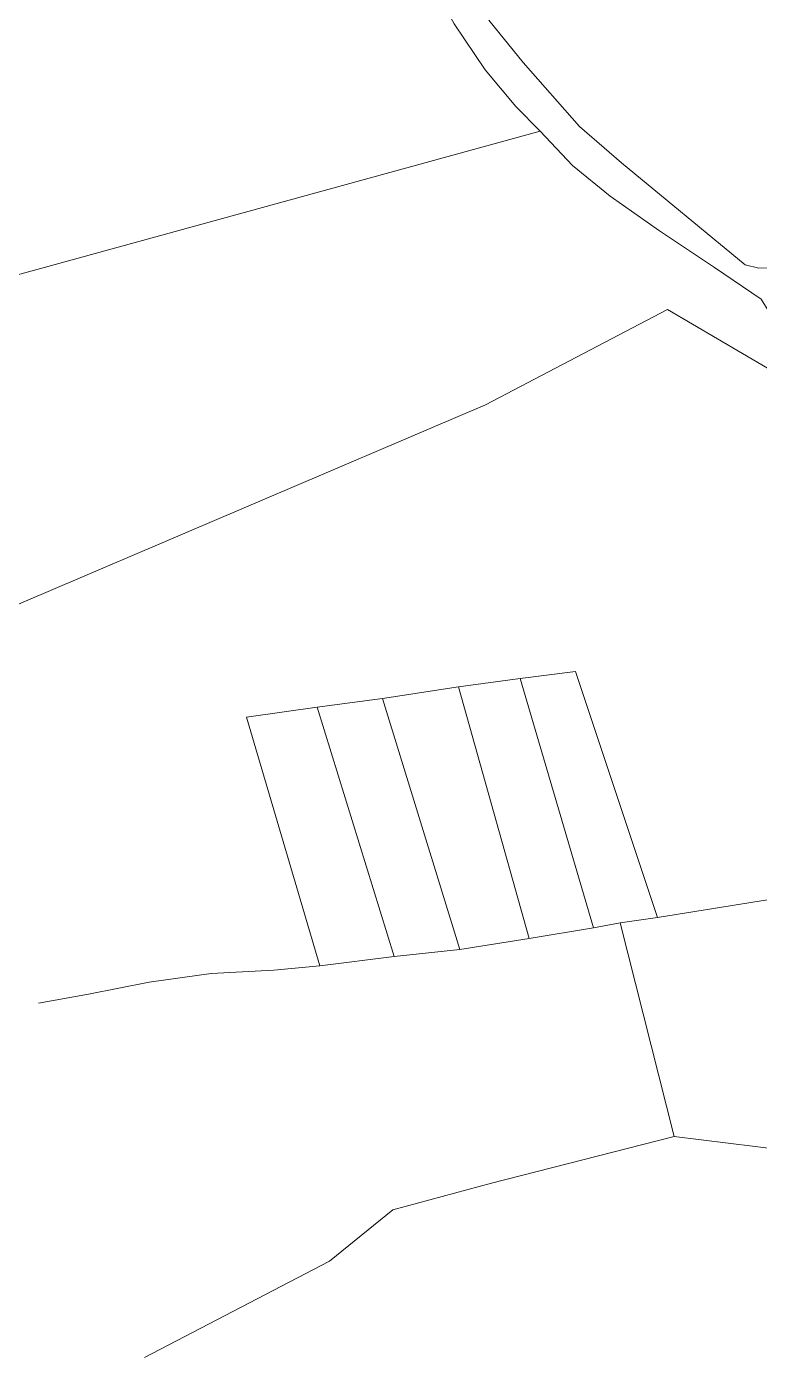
# Model space of a CAD drawing. Header units: millimetres. Extents: x 605783 to 623458, y 1302882 to 1324924.
# Drawn here: x 618093 to 618585, y 1321064 to 1321959 of the extents above; entities that cross this region are included whole.
import ezdxf

# ---------------------------------------------------------------- set-up
doc = ezdxf.new("R2010")
doc.units = ezdxf.units.MM
doc.layers.add('2', color=7, linetype='Continuous')
doc.layers.add('3', color=7, linetype='Continuous')

msp = doc.modelspace()

# ---------------------------------------------------------------- linework, layer by layer
at = {"layer": '2', "color": 1, "lineweight": 5}
for p, q in [((618382.56828, 1321514.95148), (618423.91128, 1321520.66548)), ((618423.91128, 1321520.66548), (618473.13628, 1321353.12848)), ((618287.71228, 1321501.38148), (618331.59428, 1321507.11748)), ((618331.59428, 1321507.11748), (618382.56828, 1321514.95148)), ((618331.59428, 1321507.11748), (618383.36828, 1321338.58748)), ((618382.56828, 1321514.95148), (618430.03028, 1321345.87448)), ((618287.71228, 1321501.38148), (618339.47728, 1321333.86748)), ((618527.45428, 1321212.83048), (618491.13828, 1321356.34248))]:
    msp.add_line(p, q, dxfattribs=at)
for points in [[(618301.44728, 1322101.01748), (618315.62528, 1322077.25748), (618342.17828, 1322032.51648), (618362.86128, 1321991.02648), (618379.63828, 1321960.42848), (618400.48128, 1321929.61348), (618421.01628, 1321904.89548), (618437.41528, 1321888.27148)], [(618402.97928, 1321962.92848), (618426.08728, 1321934.42148), (618463.79728, 1321891.56148), (618491.94728, 1321867.16648), (618575.08728, 1321798.54348), (618584.24928, 1321796.33948), (618596.94528, 1321796.45548)], [(618437.41528, 1321888.27148), (618459.20428, 1321865.34348), (618484.52728, 1321844.73448), (618517.49328, 1321821.39948), (618554.53328, 1321796.83148), (618585.95728, 1321775.51648), (618599.09628, 1321754.28848), (618614.80028, 1321730.28848), (618640.46728, 1321699.51748)], [(618400.69728, 1321704.44948), (618523.04028, 1321768.58948), (618640.46728, 1321699.51748)], [(618423.91128, 1321520.66548), (618461.20028, 1321525.32548), (618516.24528, 1321360.12848)], [(618289.50528, 1321327.56748), (618240.28428, 1321494.59548), (618287.71228, 1321501.38148)], [(618171.71928, 1321064.47848), (618295.83428, 1321129.14348), (618338.44628, 1321163.58548), (618404.82128, 1321181.47148), (618527.45428, 1321212.83048)], [(618527.45428, 1321212.83048), (618690.66628, 1321192.71548), (618708.71728, 1321190.33848), (618727.78428, 1321187.97048), (618746.80128, 1321191.19348), (618798.75528, 1321203.10248), (618863.15628, 1321214.61748), (618884.97328, 1321217.10348), (618911.63728, 1321217.09148), (618943.44128, 1321210.26548), (618978.78428, 1321205.25048)]]:
    msp.add_lwpolyline(points, dxfattribs=at)
at = {"layer": '3', "color": 1, "lineweight": 5}
for p, q in [((617431.94528, 1321612.27048), (618437.41528, 1321888.27148)), ((618006.53928, 1321536.17848), (618400.69728, 1321704.44948)), ((618516.24528, 1321360.12848), (618879.63828, 1321418.07748)), ((618473.13628, 1321353.12848), (618491.13828, 1321356.34248)), ((618491.13828, 1321356.34248), (618516.24528, 1321360.12848)), ((618430.03028, 1321345.87448), (618473.13628, 1321353.12848)), ((618339.47728, 1321333.86748), (618383.36828, 1321338.58748)), ((618383.36828, 1321338.58748), (618430.03028, 1321345.87448)), ((618289.50528, 1321327.56748), (618339.47728, 1321333.86748))]:
    msp.add_line(p, q, dxfattribs=at)
msp.add_lwpolyline([(618100.53728, 1321302.46548), (618134.00428, 1321308.61548), (618174.81828, 1321316.61148), (618216.41528, 1321322.32748), (618258.54928, 1321324.74448), (618289.50528, 1321327.56748)], dxfattribs=at)

doc.saveas('drawing.dxf')
